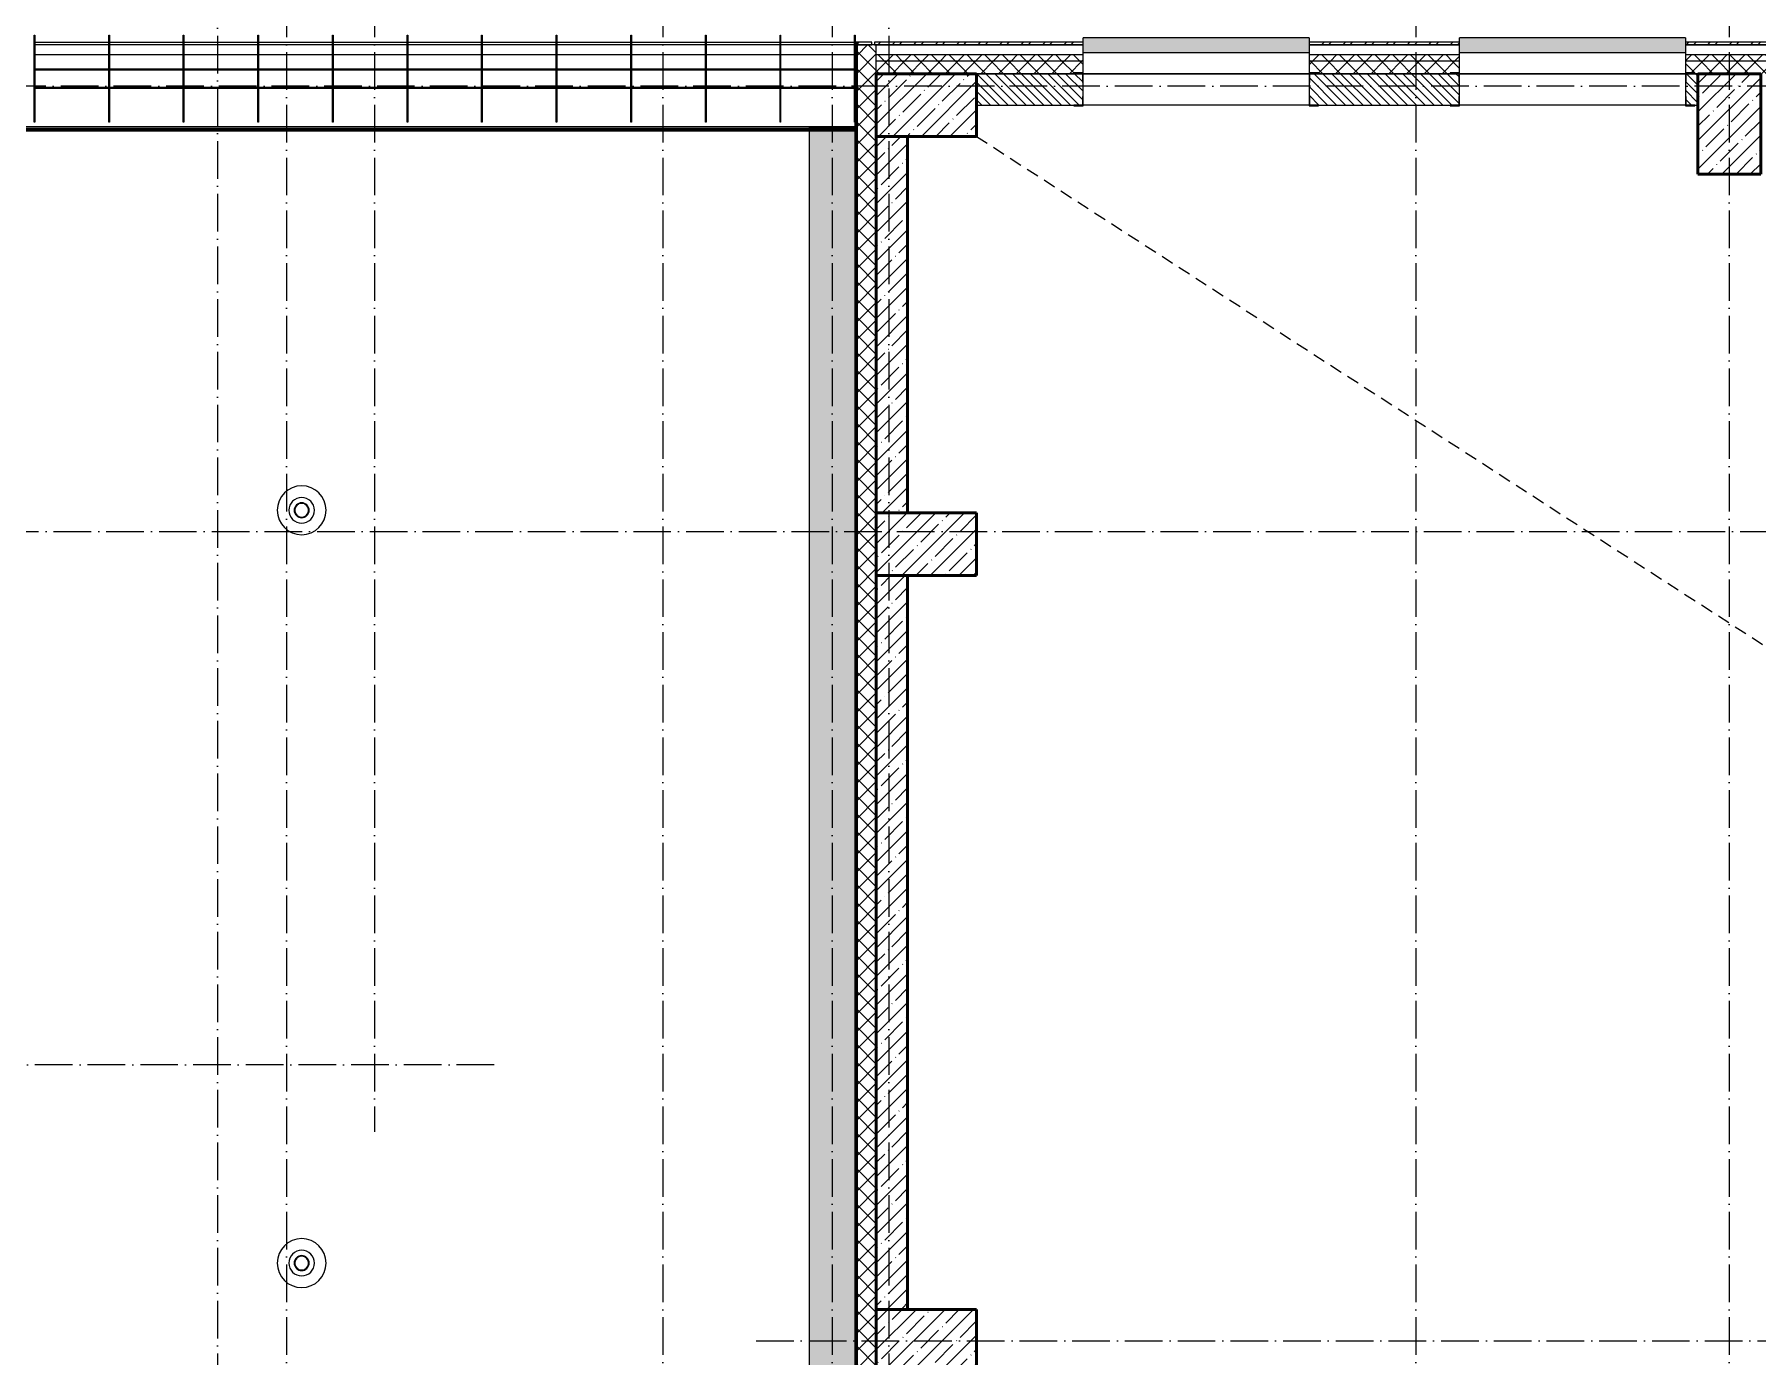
# Model space of a CAD drawing. Header units: millimetres. Extents: x -213536 to 1564669, y -45299 to 942238.
# Drawn here: x 587773 to 601508, y 647000 to 657538 of the extents above; entities that cross this region are included whole.
import ezdxf

# ---------------------------------------------------------------- set-up
doc = ezdxf.new("R2010")
doc.units = ezdxf.units.MM
doc.linetypes.add('200_ШТРИХ_ш1п0_6_', pattern=[160, 100, -60])
doc.linetypes.add('50_200_ШТРИХ_1Т_ш5_п1_п1_', pattern=[700, 500, -100, 0, -100])
for name, color, linetype, lineweight in [('3.1) ЖБ окна 1.2 м', 102, 'Continuous', 30), ('A-DETL-____-OTLN-3', 7, '200_ШТРИХ_ш1п0_6_', 9), ('A-FLOR-____-OTLN', 7, 'Continuous', 9), ('A-GENM-____-MCUT', 7, 'Continuous', 25), ('A-GENM-____-OTLN', 7, 'Continuous', 9), ('A-GENM-____-OTLN-1', 7, 'Continuous', 25), ('A-GLAZ-____-OTLN', 7, 'Continuous', 9), ('A-ROOF-____-OTLN', 7, 'Continuous', 9), ('A-WALL-____-MCUT', 7, 'Continuous', 13), ('A-WALL-____-MCUT-1', 7, 'Continuous', 9), ('A-WALL-____-MCUT-2', 7, 'Continuous', 50), ('A-WALL-____-OTLN', 7, 'Continuous', 9), ('A-WALL-____-PATT-1', 7, 'Continuous', 9), ('A-WALL-FNSH-MCUT-1', 7, 'Continuous', 9), ('S-COLS-____-MCUT', 7, 'Continuous', 50), ('S-COLS-____-OTLN', 7, 'Continuous', 9), ('S-GRID-____-OTLN-1', 7, '50_200_ШТРИХ_1Т_ш5_п1_п1_', 9)]:
    doc.layers.add(name, color=color, linetype=linetype, lineweight=lineweight)
doc.layers.add('A-GLAZ-____-OTLN-1', color=7, linetype='Continuous', lineweight=9, true_color=0xc0c0c0)
pattern_1 = [(45, (544282.64, 571544.04), (-70.71068, 70.71068), []), (135, (544282.64, 571544.04), (-70.71068, -70.71068), [])]
pattern_2 = [(45, (544282.64, 571544.04), (-114.04925, 114.04925), []), (45, (544396.69, 571544.04), (-114.04925, 114.04925), [201.612, -40.322, 3.353, -36.97])]
pattern_3 = [(45, (544282.64, 571544.04), (-85.53659, 85.53659), []), (45, (544339.66, 571544.04), (-85.53659, 85.53659), [])]

# ---------------------------------------------------------------- blocks, each defined once
blk = doc.blocks.new('BSC_Колонна _Прямоугольная - 500х800-V11-АР1_План отверстий 2 этажа в осях 1-64_Ю-ЯЯ')
at = {"layer": 'S-COLS-____-OTLN'}
h = blk.add_hatch(dxfattribs=at)
h.set_pattern_fill('FP_19', color=256, style=0, pattern_type=2)
h.set_pattern_definition([(315, (-85431.04, 50600), (114.04925, 114.04925), []), (315, (-85431.04, 50485.95), (114.04925, 114.04925), [201.613, -40.323, 3.353, -36.97])])
h.paths.add_polyline_path([(-250, 400), (-250, -400), (250, -400), (250, 400), (46, 400)], flags=0)
at = {"layer": 'S-COLS-____-MCUT'}
for p, q in [((250, 400), (-250, 400)), ((-250, 400), (-250, -400)), ((250, -400), (250, 400)), ((-250, -400), (250, -400))]:
    blk.add_line(p, q, dxfattribs=at)
blk = doc.blocks.new('141_Фартук_СКБ - 141_Фартук_СКБ_вентфасад-30031396-АР1_План отверстий 2 этажа в осях 1-64_Ю-ЯЯ')
at = {"layer": 'A-GENM-____-MCUT'}
for p, q in [((26160, 758), (0, 758)), ((0, 758), (0, 757)), ((0, 757), (26160, 757))]:
    blk.add_line(p, q, dxfattribs=at)
at = {"layer": 'A-GENM-____-OTLN'}
for p, q in [((0, 765), (26160, 765)), ((0, 752), (26160, 752)), ((0, 743), (26160, 743)), ((0, 743), (26160, 743))]:
    blk.add_line(p, q, dxfattribs=at)
blk = doc.blocks.new('Элемент крепления - Пластина-30015157-АР1_План отверстий 2 этажа в осях 1-64_Ю-ЯЯ')
at = {"layer": 'A-GENM-____-OTLN'}
for p, q in [((25651, 85294), (25651, 85988)), ((25651, 85988), (25656, 85988)), ((25656, 85988), (25656, 85294)), ((25656, 85294), (25651, 85294))]:
    blk.add_line(p, q, dxfattribs=at)
blk = doc.blocks.new('Швеллер - 140х58-30031487-АР1_План отверстий 2 этажа в осях 1-64_Ю-ЯЯ')
at = {"layer": 'A-GENM-____-MCUT'}
for p, q in [((7132, 75), (6543, 75)), ((6543, 71), (7132, 71)), ((7727, 75), (7137, 75)), ((7137, 71), (7727, 71)), ((8321, 75), (7732, 75)), ((7732, 71), (8321, 71)), ((8916, 75), (8326, 75)), ((8326, 71), (8916, 71)), ((9510, 75), (8921, 75)), ((8921, 71), (9510, 71)), ((10105, 75), (9515, 75)), ((9515, 71), (10105, 71)), ((10699, 75), (10110, 75)), ((10110, 71), (10699, 71)), ((11294, 75), (10704, 75)), ((10704, 71), (11294, 71)), ((11888, 75), (11299, 75)), ((11299, 71), (11888, 71)), ((12483, 75), (11893, 75)), ((11893, 71), (12483, 71)), ((13078, 75), (12488, 75)), ((12488, 71), (13078, 71)), ((7132, -71), (6543, -71)), ((6543, -75), (7132, -75)), ((7727, -71), (7137, -71)), ((7137, -75), (7727, -75)), ((8321, -71), (7732, -71)), ((7732, -75), (8321, -75)), ((8916, -71), (8326, -71)), ((8326, -75), (8916, -75)), ((9510, -71), (8921, -71)), ((8921, -75), (9510, -75)), ((10105, -71), (9515, -71)), ((9515, -75), (10105, -75)), ((10699, -71), (10110, -71)), ((10110, -75), (10699, -75)), ((11294, -71), (10704, -71)), ((10704, -75), (11294, -75)), ((11888, -71), (11299, -71)), ((11299, -75), (11888, -75)), ((12483, -71), (11893, -71)), ((11893, -75), (12483, -75)), ((13078, -71), (12488, -71)), ((12488, -75), (13078, -75))]:
    blk.add_line(p, q, dxfattribs=at)
blk = doc.blocks.new('BSC_Колонна _Прямоугольная - 500х800-V74-АР1_План отверстий 2 этажа в осях 1-64_Ю-ЯЯ')
at = {"layer": 'S-COLS-____-OTLN'}
h = blk.add_hatch(dxfattribs=at)
h.set_pattern_fill('FP_86', color=256, style=0, pattern_type=2)
h.set_pattern_definition([(315, (-81931.04, 50600), (114.04925, 114.04925), []), (315, (-81931.04, 50485.95), (114.04925, 114.04925), [201.613, -40.323, 3.353, -36.97])])
h.paths.add_polyline_path([(-250, -400), (250, -400), (250, 400), (-250, 400)], flags=0)
at = {"layer": 'S-COLS-____-MCUT'}
for p, q in [((250, 400), (-250, 400)), ((-250, 400), (-250, -400)), ((250, -400), (250, 400)), ((-250, -400), (250, -400))]:
    blk.add_line(p, q, dxfattribs=at)
blk = doc.blocks.new('BSC_Колонна _Прямоугольная - 500х800-V75-АР1_План отверстий 2 этажа в осях 1-64_Ю-ЯЯ')
at = {"layer": 'S-COLS-____-OTLN'}
h = blk.add_hatch(dxfattribs=at)
h.set_pattern_fill('FP_87', color=256, style=0, pattern_type=2)
h.set_pattern_definition([(315, (-75581.04, 50600), (114.04925, 114.04925), []), (315, (-75581.04, 50485.95), (114.04925, 114.04925), [201.613, -40.323, 3.353, -36.97])])
h.paths.add_polyline_path([(-250, -400), (250, -400), (250, 400), (-250, 400)], flags=0)
at = {"layer": 'S-COLS-____-MCUT'}
for p, q in [((250, 400), (-250, 400)), ((-250, 400), (-250, -400)), ((250, -400), (250, 400)), ((-250, -400), (250, -400))]:
    blk.add_line(p, q, dxfattribs=at)
blk = doc.blocks.new('BSC_Колонна _Прямоугольная - 500х800-25984400-АР1_План отверстий 2 этажа в осях 1-64_Ю-ЯЯ')
at = {"layer": 'S-COLS-____-OTLN'}
h = blk.add_hatch(dxfattribs=at)
h.set_pattern_fill('FP_91', color=256, style=0, pattern_type=2)
h.set_pattern_definition([(225, (57000, 85281.04), (114.04925, -114.04925), []), (225, (56885.95, 85281.04), (114.04925, -114.04925), [201.613, -40.323, 3.353, -36.97])])
h.paths.add_polyline_path([(250, 400), (-250, 400), (-250, -400), (250, -400)], flags=0)
at = {"layer": 'S-COLS-____-MCUT'}
for p, q in [((250, 400), (-250, 400)), ((-250, 400), (-250, -400)), ((250, -400), (250, 400)), ((-250, -400), (250, -400))]:
    blk.add_line(p, q, dxfattribs=at)
blk = doc.blocks.new('Фахверк_СКБ_Уголок - 250_2700_1-27501432-АР1_План отверстий 2 этажа в осях 1-64_Ю-ЯЯ')
at = {"layer": 'A-GENM-____-MCUT'}
for p, q in [((200, 181), (125, 181)), ((125, 181), (125, 106)), ((131, 106), (131, 175)), ((131, 175), (200, 175)), ((200, 175), (200, 181)), ((125, 106), (131, 106)), ((131, -6), (125, -6)), ((125, -6), (125, -81)), ((125, -81), (200, -81)), ((131, -75), (131, -6)), ((200, -75), (131, -75)), ((200, -81), (200, -75))]:
    blk.add_line(p, q, dxfattribs=at)
blk = doc.blocks.new('Фахверк_СКБ_Уголок - 250_2700-27497298-АР1_План отверстий 2 этажа в осях 1-64_Ю-ЯЯ')
at = {"layer": 'A-GENM-____-MCUT'}
for p, q in [((200, 181), (125, 181)), ((125, 181), (125, 106)), ((131, 106), (131, 175)), ((131, 175), (200, 175)), ((200, 175), (200, 181)), ((125, 106), (131, 106)), ((131, -6), (125, -6)), ((125, -6), (125, -81)), ((125, -81), (200, -81)), ((131, -75), (131, -6)), ((200, -75), (131, -75)), ((200, -81), (200, -75))]:
    blk.add_line(p, q, dxfattribs=at)
blk = doc.blocks.new('Кровельный аэратор - 143_Кровельный аэратор-15605992-АР1_План отверстий 2 этажа в осях 1-64_Ю-ЯЯ')
at = {"layer": 'A-GENM-____-OTLN'}
for radius, start, end in [(195, 360, 180), (195, 180, 360), (102, 360, 180), (102, 180, 360), (60, 360, 180), (60, 180, 360), (55, 360, 180), (55, 180, 360)]:
    blk.add_arc((0, 0), radius, start, end, dxfattribs=at)
blk = doc.blocks.new('Отлив_СКБ1 - Отлив_ТШ 50-30087418-АР1_План отверстий 2 этажа в осях 1-64_Ю-ЯЯ')
at = {"layer": 'A-GLAZ-____-OTLN-1'}
h = blk.add_hatch(color=256, dxfattribs=at)
h.paths.add_polyline_path([(17305, -170), (33, -170), (33, -535), (16940, -535), (17192, -283)], flags=0)
h.paths.add_polyline_path([(11, -283), (11, -170), (0, -170), (0, -535), (11, -535)], flags=0)
at = {"layer": 'A-GLAZ-____-OTLN'}
for p, q in [((0, -535), (0, -170)), ((0, -535), (11, -535)), ((33, -535), (16940, -535))]:
    blk.add_line(p, q, dxfattribs=at)
blk = doc.blocks.new('Отлив_СКБ - Отлив витража_120_НВФ-31885689-АР1_План отверстий 2 этажа в осях 1-64_Ю-ЯЯ')
at = {"layer": 'A-GLAZ-____-OTLN-1'}
for points in [[(1800, 2), (1800, 120), (0, 120), (0, 2), (737, 2)], [(1800, 0), (1800, 2), (0, 2), (0, 0), (737, 0)]]:
    blk.add_hatch(color=256, dxfattribs=at).paths.add_polyline_path(points, flags=0)
at = {"layer": 'A-GLAZ-____-OTLN'}
for p, q in [((0, 83), (0, 120)), ((1800, 120), (0, 120)), ((0, 2), (1800, 2)), ((1800, 120), (1800, 83)), ((1800, 0), (0, 0))]:
    blk.add_line(p, q, dxfattribs=at)
blk = doc.blocks.new('2этаж')
at = {"layer": 'S-GRID-____-OTLN-1', "color": 251, "ltscale": 0.6, "true_color": 0x636466}
for p, q in [((29908.3, 549908.8), (29908.3, 512083.3)), ((30608.3, 549908.8), (30608.3, 536263.3)), ((32908.3, 549908.8), (32908.3, 511907.5)), ((34258.3, 549908.8), (34258.3, 525691.4)), ((38908.3, 549908.8), (38908.3, 511907.5)), ((41408.3, 549908.8), (41408.3, 511907.5)), ((29358.3, 549620.5), (29358.3, 511907.5)), ((34708.3, 549620.5), (34708.3, 525691.4)), ((88482.7, 544597), (-20260.4, 544597)), ((-20260.4, 541047), (88482.7, 541047)), ((31562.9, 536797), (-20260.4, 536797)), ((33650.4, 534597), (88482.7, 534597))]:
    blk.add_line(p, q, dxfattribs=at)

msp = doc.modelspace()

# ---------------------------------------------------------------- hatches: boundary and pattern name
at = {"layer": 'A-WALL-____-PATT-1'}
h = msp.add_hatch(dxfattribs=at)
h.set_pattern_fill('FP_3', color=256, style=0, pattern_type=2)
h.set_pattern_definition(pattern_3)
h.paths.add_polyline_path([(594315.1, 657455.1), (594447.6, 657455.1), (594447.6, 657475.1), (594315.1, 657475.1)], flags=0)
h = msp.add_hatch(dxfattribs=at)
h.set_pattern_fill('FP_1', color=256, style=0, pattern_type=2)
h.set_pattern_definition(pattern_1)
h.paths.add_polyline_path([(594332.6, 639325.1), (594482.6, 639325.1), (594482.6, 657455.1), (594332.6, 657455.1), (594332.6, 639475.1)], flags=0)
h = msp.add_hatch(dxfattribs=at)
h.set_pattern_fill('FP_3', color=256, style=0, pattern_type=2)
h.set_pattern_definition(pattern_3)
h.paths.add_polyline_path([(618997.6, 657455.1), (618997.6, 657475.1), (615982.6, 657475.1), (615982.6, 657455.1), (618502.5, 657455.1)], flags=0)
h.paths.add_polyline_path([(614182.6, 657455.1), (614182.6, 657475.1), (612982.6, 657475.1), (612982.6, 657455.1)], flags=0)
h.paths.add_polyline_path([(611182.6, 657455.1), (611182.6, 657475.1), (609982.6, 657475.1), (609982.6, 657455.1)], flags=0)
h.paths.add_polyline_path([(608182.6, 657455.1), (608182.6, 657475.1), (606932.6, 657475.1), (606932.6, 657455.1), (607897.5, 657455.1)], flags=0)
h.paths.add_polyline_path([(605132.6, 657455.1), (605132.6, 657475.1), (603932.6, 657475.1), (603932.6, 657455.1), (604362.5, 657455.1)], flags=0)
h.paths.add_polyline_path([(601711.2, 657455.1), (602132.6, 657455.1), (602132.6, 657475.1), (600932.6, 657475.1), (600932.6, 657455.1)], flags=0)
h.paths.add_polyline_path([(596132.6, 657455.1), (596132.6, 657475.1), (594467.6, 657475.1), (594467.6, 657455.1), (595525, 657455.1)], flags=0)
h.paths.add_polyline_path([(599132.6, 657455.1), (599132.6, 657475.1), (597932.6, 657475.1), (597932.6, 657455.1)], flags=0)
h = msp.add_hatch(dxfattribs=at)
h.set_pattern_fill('FP_1', color=256, style=0, pattern_type=2)
h.set_pattern_definition(pattern_1)
h.paths.add_polyline_path([(645632.6, 657325.1), (645682.6, 657325.1), (645682.6, 657375.1), (638782.6, 657375.1), (638782.6, 657325.1), (643247.5, 657325.1)], flags=0)
h.paths.add_polyline_path([(633526.2, 657325.1), (634232.6, 657325.1), (634232.6, 657375.1), (633032.6, 657375.1), (633032.6, 657325.1)], flags=0)
h.paths.add_polyline_path([(636032.6, 657325.1), (637782.6, 657325.1), (637782.6, 657375.1), (636032.6, 657375.1)], flags=0)
h.paths.add_polyline_path([(631232.6, 657325.1), (631232.6, 657375.1), (630107.6, 657375.1), (630107.6, 657325.1), (630875, 657325.1)], flags=0)
h.paths.add_polyline_path([(628307.6, 657325.1), (628307.6, 657375.1), (627182.6, 657375.1), (627182.6, 657325.1), (628223.7, 657325.1)], flags=0)
h.paths.add_polyline_path([(621332.6, 657325.1), (622532.6, 657325.1), (622532.6, 657375.1), (621332.6, 657375.1)], flags=0)
h.paths.add_polyline_path([(619532.6, 657325.1), (619532.6, 657375.1), (615982.6, 657375.1), (615982.6, 657325.1), (618502.5, 657325.1)], flags=0)
h.paths.add_polyline_path([(614182.6, 657325.1), (614182.6, 657375.1), (612982.6, 657375.1), (612982.6, 657325.1)], flags=0)
h.paths.add_polyline_path([(611182.6, 657325.1), (611182.6, 657375.1), (609982.6, 657375.1), (609982.6, 657325.1)], flags=0)
h.paths.add_polyline_path([(608182.6, 657325.1), (608182.6, 657375.1), (606932.6, 657375.1), (606932.6, 657325.1), (607897.5, 657325.1)], flags=0)
h.paths.add_polyline_path([(604362.5, 657325.1), (605132.6, 657325.1), (605132.6, 657375.1), (603932.6, 657375.1), (603932.6, 657325.1)], flags=0)
h.paths.add_polyline_path([(602132.6, 657325.1), (602132.6, 657375.1), (600932.6, 657375.1), (600932.6, 657325.1), (601711.2, 657325.1)], flags=0)
h.paths.add_polyline_path([(599132.6, 657325.1), (599132.6, 657375.1), (597932.6, 657375.1), (597932.6, 657325.1)], flags=0)
h.paths.add_polyline_path([(595525, 657325.1), (596132.6, 657325.1), (596132.6, 657375.1), (594482.6, 657375.1), (594482.6, 657325.1), (594641.2, 657325.1)], flags=0)
h = msp.add_hatch(dxfattribs=at)
h.set_pattern_fill('FP_1', color=256, style=0, pattern_type=2)
h.set_pattern_definition(pattern_1)
h.paths.add_polyline_path([(645532.6, 657225.1), (645632.6, 657225.1), (645632.6, 657325.1), (638782.6, 657325.1), (638782.6, 657225.1), (643247.5, 657225.1)], flags=0)
h.paths.add_polyline_path([(637282.6, 657225.1), (637782.6, 657225.1), (637782.6, 657325.1), (636032.6, 657325.1), (636032.6, 657231.1), (636107.6, 657231.1), (636107.6, 657225.1), (636177.5, 657225.1)], flags=0)
h.paths.add_polyline_path([(633526.2, 657225.1), (634157.6, 657225.1), (634157.6, 657231.1), (634232.6, 657231.1), (634232.6, 657325.1), (633032.6, 657325.1), (633032.6, 657225.1)], flags=0)
h.paths.add_polyline_path([(630875, 657225.1), (631157.6, 657225.1), (631157.6, 657231.1), (631232.6, 657231.1), (631232.6, 657325.1), (630107.6, 657325.1), (630107.6, 657231.1), (630182.6, 657231.1), (630182.6, 657225.1)], flags=0)
h.paths.add_polyline_path([(628223.7, 657225.1), (628232.6, 657225.1), (628232.6, 657231.1), (628307.6, 657231.1), (628307.6, 657325.1), (627182.6, 657325.1), (627182.6, 657225.1), (627682.6, 657225.1)], flags=0)
h.paths.add_polyline_path([(621782.6, 657225.1), (622457.6, 657225.1), (622457.6, 657231.1), (622532.6, 657231.1), (622532.6, 657325.1), (621332.6, 657325.1), (621332.6, 657231.1), (621407.6, 657231.1), (621407.6, 657225.1)], flags=0)
h.paths.add_polyline_path([(619532.6, 657225.1), (619532.6, 657325.1), (615982.6, 657325.1), (615982.6, 657231.1), (616057.6, 657231.1), (616057.6, 657225.1), (619032.6, 657225.1)], flags=0)
h.paths.add_polyline_path([(612982.6, 657225.1), (614107.6, 657225.1), (614107.6, 657231.1), (614182.6, 657231.1), (614182.6, 657325.1), (612982.6, 657325.1)], flags=0)
h.paths.add_polyline_path([(610057.6, 657225.1), (611107.6, 657225.1), (611107.6, 657231.1), (611182.6, 657231.1), (611182.6, 657325.1), (609982.6, 657325.1), (609982.6, 657231.1), (610057.6, 657231.1)], flags=0)
h.paths.add_polyline_path([(608107.6, 657225.1), (608107.6, 657231.1), (608182.6, 657231.1), (608182.6, 657325.1), (606932.6, 657325.1), (606932.6, 657231.1), (607007.6, 657231.1), (607007.6, 657225.1), (607897.5, 657225.1)], flags=0)
h.paths.add_polyline_path([(605057.6, 657225.1), (605057.6, 657231.1), (605132.6, 657231.1), (605132.6, 657325.1), (603932.6, 657325.1), (603932.6, 657231.1), (604007.6, 657231.1), (604007.6, 657225.1), (604362.5, 657225.1)], flags=0)
h.paths.add_polyline_path([(602057.6, 657225.1), (602057.6, 657231.1), (602132.6, 657231.1), (602132.6, 657325.1), (600932.6, 657325.1), (600932.6, 657231.1), (601007.6, 657231.1), (601007.6, 657225.1), (601711.2, 657225.1)], flags=0)
h.paths.add_polyline_path([(598007.6, 657225.1), (599057.6, 657225.1), (599057.6, 657231.1), (599132.6, 657231.1), (599132.6, 657325.1), (597932.6, 657325.1), (597932.6, 657231.1), (598007.6, 657231.1)], flags=0)
h.paths.add_polyline_path([(596057.6, 657225.1), (596057.6, 657231.1), (596132.6, 657231.1), (596132.6, 657325.1), (594482.6, 657325.1), (594482.6, 657225.1), (595525, 657225.1)], flags=0)
h = msp.add_hatch(dxfattribs=at)
h.set_pattern_fill('FP_6', color=256, style=0, pattern_type=2)
h.set_pattern_definition([(135, (544282.637, 571544.04), (-35.35534, -35.35534), [])])
h.paths.add_polyline_path([(597938.6, 656975.1), (599126.6, 656975.1), (599126.6, 657044.1), (599132.6, 657044.1), (599132.6, 657156.1), (599126.6, 657156.1), (599126.6, 657225.1), (597938.6, 657225.1), (597938.6, 657156.1), (597932.6, 657156.1), (597932.6, 657044.1), (597938.6, 657044.1), (597938.6, 656976.3)], flags=0)
h.paths.add_polyline_path([(601032.6, 656975.1), (601032.6, 657225.1), (600938.6, 657225.1), (600938.6, 657156.1), (600932.6, 657156.1), (600932.6, 657044.1), (600938.6, 657044.1), (600938.6, 656975.1), (601007.6, 656975.1)], flags=0)
h.paths.add_polyline_path([(596057.6, 656975.1), (596126.6, 656975.1), (596126.6, 657044.1), (596132.6, 657044.1), (596132.6, 657156.1), (596126.6, 657156.1), (596126.6, 657225.1), (595282.6, 657225.1), (595282.6, 656975.1), (595525, 656975.1)], flags=0)
h = msp.add_hatch(dxfattribs=at)
h.set_pattern_fill('FP_13', color=256, style=0, pattern_type=2)
h.set_pattern_definition(pattern_2)
h.paths.add_polyline_path([(594482.6, 653725.1), (594732.6, 653725.1), (594732.6, 656725.1), (594482.6, 656725.1), (594482.6, 654599.2)], flags=0)
h = msp.add_hatch(dxfattribs=at)
h.set_pattern_fill('FP_13', color=256, style=0, pattern_type=2)
h.set_pattern_definition(pattern_2)
h.paths.add_polyline_path([(594732.6, 647375.1), (594732.6, 653225.1), (594482.6, 653225.1), (594482.6, 647375.1)], flags=0)

# ---------------------------------------------------------------- linework, layer by layer
at = {"layer": 'A-DETL-____-OTLN-3'}
msp.add_line((595282.6, 656725.1), (618182.6, 641925.1), dxfattribs=at)
at = {"layer": 'A-FLOR-____-OTLN'}
for p, q in [((588364.7, 657375.1), (587775.1, 657375.1)), ((588959.2, 657375.1), (588369.7, 657375.1)), ((589553.8, 657375.1), (588964.2, 657375.1)), ((590148.3, 657375.1), (589558.8, 657375.1)), ((590742.9, 657375.1), (590153.3, 657375.1)), ((591337.4, 657375.1), (590747.9, 657375.1)), ((591932, 657375.1), (591342.4, 657375.1)), ((592526.5, 657375.1), (591937, 657375.1)), ((593121, 657375.1), (592531.5, 657375.1)), ((593715.6, 657375.1), (593126, 657375.1)), ((594310.1, 657375.1), (593720.6, 657375.1)), ((568152.6, 656805.1), (594312.6, 656805.1))]:
    msp.add_line(p, q, dxfattribs=at)
at = {"layer": 'A-ROOF-____-OTLN'}
msp.add_line((594002.6, 656805.1), (594002.6, 656800.1), dxfattribs=at)
at = {"layer": 'A-WALL-____-MCUT'}
for p, q in [((594482.6, 657225.1), (594482.6, 657455.1)), ((596132.6, 657455.1), (594482.6, 657455.1)), ((594482.6, 657455.1), (596132.6, 657455.1)), ((596132.6, 657231.1), (596132.6, 657455.1)), ((597932.6, 657455.1), (597932.6, 657231.1)), ((599132.6, 657455.1), (597932.6, 657455.1)), ((597932.6, 657455.1), (599132.6, 657455.1)), ((599132.6, 657231.1), (599132.6, 657455.1)), ((600932.6, 657455.1), (600932.6, 657231.1)), ((602132.6, 657455.1), (600932.6, 657455.1)), ((600932.6, 657455.1), (602132.6, 657455.1)), ((596132.6, 657044.1), (596132.6, 657156.1)), ((597932.6, 657156.1), (597932.6, 657044.1)), ((599132.6, 657044.1), (599132.6, 657156.1)), ((600932.6, 657156.1), (600932.6, 657044.1)), ((595282.6, 656975.1), (596057.6, 656975.1)), ((598007.6, 656975.1), (599057.6, 656975.1)), ((601007.6, 656975.1), (601032.6, 656975.1))]:
    msp.add_line(p, q, dxfattribs=at)
at = {"layer": 'A-WALL-____-MCUT-1'}
for p, q in [((594320.6, 657475.1), (594320.6, 639487.1)), ((594326.6, 657475.1), (594326.6, 639481.1)), ((594482.6, 657455.1), (594332.6, 657455.1)), ((596132.6, 657375.1), (594482.6, 657375.1)), ((599132.6, 657375.1), (597932.6, 657375.1)), ((602132.6, 657375.1), (600932.6, 657375.1)), ((596132.6, 657325.1), (594482.6, 657325.1)), ((595282.6, 657225.1), (596057.6, 657225.1)), ((596057.6, 657225.1), (595282.6, 657225.1)), ((599132.6, 657325.1), (597932.6, 657325.1)), ((598007.6, 657225.1), (599057.6, 657225.1)), ((599057.6, 657225.1), (598007.6, 657225.1)), ((602132.6, 657325.1), (600932.6, 657325.1)), ((601007.6, 657225.1), (601032.6, 657225.1)), ((601032.6, 657225.1), (601007.6, 657225.1)), ((594482.6, 647375.1), (594482.6, 647375.1))]:
    msp.add_line(p, q, dxfattribs=at)
at = {"layer": 'A-WALL-____-MCUT-2'}
for p, q in [((594482.6, 656725.1), (594482.6, 653725.1)), ((594732.6, 653725.1), (594732.6, 656725.1)), ((594482.6, 653225.1), (594482.6, 647375.1)), ((594732.6, 647375.1), (594732.6, 653225.1))]:
    msp.add_line(p, q, dxfattribs=at)
at = {"layer": 'A-WALL-____-OTLN'}
for p, q in [((587775.1, 657475.1), (588364.7, 657475.1)), ((588364.7, 657455.1), (587775.1, 657455.1)), ((588369.7, 657475.1), (588959.2, 657475.1)), ((588959.2, 657455.1), (588369.7, 657455.1)), ((588964.2, 657475.1), (589553.8, 657475.1)), ((589553.8, 657455.1), (588964.2, 657455.1)), ((589558.8, 657475.1), (590148.3, 657475.1)), ((590148.3, 657455.1), (589558.8, 657455.1)), ((590153.3, 657475.1), (590742.9, 657475.1)), ((590742.9, 657455.1), (590153.3, 657455.1)), ((590747.9, 657475.1), (591337.4, 657475.1)), ((591337.4, 657455.1), (590747.9, 657455.1)), ((591342.4, 657475.1), (591932, 657475.1)), ((591932, 657455.1), (591342.4, 657455.1)), ((591937, 657475.1), (592526.5, 657475.1)), ((592526.5, 657455.1), (591937, 657455.1)), ((592531.5, 657475.1), (593121, 657475.1)), ((593121, 657455.1), (592531.5, 657455.1)), ((593126, 657475.1), (593715.6, 657475.1)), ((593715.6, 657455.1), (593126, 657455.1)), ((593720.6, 657475.1), (594310.1, 657475.1)), ((594310.1, 657455.1), (593720.6, 657455.1)), ((597932.6, 657225.1), (596132.6, 657225.1)), ((596132.6, 657225.1), (597932.6, 657225.1)), ((600932.6, 657225.1), (599132.6, 657225.1)), ((599132.6, 657225.1), (600932.6, 657225.1)), ((597932.6, 656975.1), (596132.6, 656975.1)), ((600932.6, 656975.1), (599132.6, 656975.1))]:
    msp.add_line(p, q, dxfattribs=at)
at = {"layer": 'A-WALL-FNSH-MCUT-1'}
for p, q in [((594447.6, 657475.1), (594315.1, 657475.1)), ((594315.1, 657455.1), (594447.6, 657455.1)), ((594332.6, 639475.1), (594332.6, 657475.1)), ((594447.6, 657455.1), (594447.6, 657475.1)), ((596132.6, 657475.1), (594467.6, 657475.1)), ((594467.6, 657475.1), (594467.6, 657455.1)), ((594467.6, 657455.1), (594482.6, 657455.1)), ((596132.6, 657455.1), (596132.6, 657475.1)), ((599132.6, 657475.1), (597932.6, 657475.1)), ((597932.6, 657475.1), (597932.6, 657455.1)), ((599132.6, 657455.1), (599132.6, 657475.1)), ((602132.6, 657475.1), (600932.6, 657475.1)), ((600932.6, 657475.1), (600932.6, 657455.1)), ((594312.6, 656838.1), (594312.6, 639495.1))]:
    msp.add_line(p, q, dxfattribs=at)

# ---------------------------------------------------------------- block references
at = {"layer": '3.1) ЖБ окна 1.2 м'}
msp.add_blockref('2этаж', (559874.3, 112528.1), dxfattribs=at)
at = {"layer": 'A-GENM-____-OTLN', "rotation": 180}
msp.add_blockref('141_Фартук_СКБ - 141_Фартук_СКБ_вентфасад-30031396-АР1_План отверстий 2 этажа в осях 1-64_Ю-ЯЯ', (594312.6, 657532.1), dxfattribs=at)
at = {"layer": 'A-GENM-____-OTLN'}
for name, p in [('Элемент крепления - Пластина-30015157-АР1_План отверстий 2 этажа в осях 1-64_Ю-ЯЯ', (562119, 571544)), ('Элемент крепления - Пластина-30015157-АР1_План отверстий 2 этажа в осях 1-64_Ю-ЯЯ', (562713.5, 571544)), ('Элемент крепления - Пластина-30015157-АР1_План отверстий 2 этажа в осях 1-64_Ю-ЯЯ', (563308.1, 571544)), ('Элемент крепления - Пластина-30015157-АР1_План отверстий 2 этажа в осях 1-64_Ю-ЯЯ', (563902.6, 571544)), ('Элемент крепления - Пластина-30015157-АР1_План отверстий 2 этажа в осях 1-64_Ю-ЯЯ', (564497.2, 571544)), ('Элемент крепления - Пластина-30015157-АР1_План отверстий 2 этажа в осях 1-64_Ю-ЯЯ', (565091.7, 571544)), ('Элемент крепления - Пластина-30015157-АР1_План отверстий 2 этажа в осях 1-64_Ю-ЯЯ', (565686.3, 571544)), ('Элемент крепления - Пластина-30015157-АР1_План отверстий 2 этажа в осях 1-64_Ю-ЯЯ', (566280.8, 571544)), ('Элемент крепления - Пластина-30015157-АР1_План отверстий 2 этажа в осях 1-64_Ю-ЯЯ', (566875.4, 571544)), ('Элемент крепления - Пластина-30015157-АР1_План отверстий 2 этажа в осях 1-64_Ю-ЯЯ', (567469.9, 571544)), ('Элемент крепления - Пластина-30015157-АР1_План отверстий 2 этажа в осях 1-64_Ю-ЯЯ', (568064.5, 571544)), ('Элемент крепления - Пластина-30015157-АР1_План отверстий 2 этажа в осях 1-64_Ю-ЯЯ', (568659, 571544)), ('Швеллер - 140х58-30031487-АР1_План отверстий 2 этажа в осях 1-64_Ю-ЯЯ', (581232.6, 657185.1)), ('Кровельный аэратор - 143_Кровельный аэратор-15605992-АР1_План отверстий 2 этажа в осях 1-64_Ю-ЯЯ', (589902.6, 653745.1)), ('Кровельный аэратор - 143_Кровельный аэратор-15605992-АР1_План отверстий 2 этажа в осях 1-64_Ю-ЯЯ', (589902.6, 647745.1))]:
    msp.add_blockref(name, p, dxfattribs=at)
at = {"layer": 'A-GENM-____-OTLN-1', "rotation": 180}
for p in [(596257.6, 657150.1), (599257.6, 657150.1)]:
    msp.add_blockref('Фахверк_СКБ_Уголок - 250_2700-27497298-АР1_План отверстий 2 этажа в осях 1-64_Ю-ЯЯ', p, dxfattribs=at)
at = {"layer": 'A-GENM-____-OTLN-1'}
for name, p in [('Фахверк_СКБ_Уголок - 250_2700-27497298-АР1_План отверстий 2 этажа в осях 1-64_Ю-ЯЯ', (597807.6, 657050.1)), ('Фахверк_СКБ_Уголок - 250_2700_1-27501432-АР1_План отверстий 2 этажа в осях 1-64_Ю-ЯЯ', (600807.6, 657050.1))]:
    msp.add_blockref(name, p, dxfattribs=at)
at = {"layer": 'A-GLAZ-____-OTLN'}
for p in [(596132.6, 657392.1), (599132.6, 657392.1)]:
    msp.add_blockref('Отлив_СКБ - Отлив витража_120_НВФ-31885689-АР1_План отверстий 2 этажа в осях 1-64_Ю-ЯЯ', p, dxfattribs=at)
at = {"layer": 'A-GLAZ-____-OTLN', "rotation": 269.999999999998}
msp.add_blockref('Отлив_СКБ1 - Отлив_ТШ 50-30087418-АР1_План отверстий 2 этажа в осях 1-64_Ю-ЯЯ', (594482.6, 656800.1), dxfattribs=at)
at = {"layer": 'S-COLS-____-OTLN'}
for name, p, rotation in [('BSC_Колонна _Прямоугольная - 500х800-V11-АР1_План отверстий 2 этажа в осях 1-64_Ю-ЯЯ', (594882.6, 656975.1), 89.9999999999999), ('BSC_Колонна _Прямоугольная - 500х800-25984400-АР1_План отверстий 2 этажа в осях 1-64_Ю-ЯЯ', (601282.6, 656825.1), 180), ('BSC_Колонна _Прямоугольная - 500х800-V74-АР1_План отверстий 2 этажа в осях 1-64_Ю-ЯЯ', (594882.6, 653475.1), 89.9999999999999), ('BSC_Колонна _Прямоугольная - 500х800-V75-АР1_План отверстий 2 этажа в осях 1-64_Ю-ЯЯ', (594882.6, 647125.1), 89.9999999999999)]:
    msp.add_blockref(name, p, dxfattribs=dict(at, rotation=rotation))

doc.saveas('drawing.dxf')
